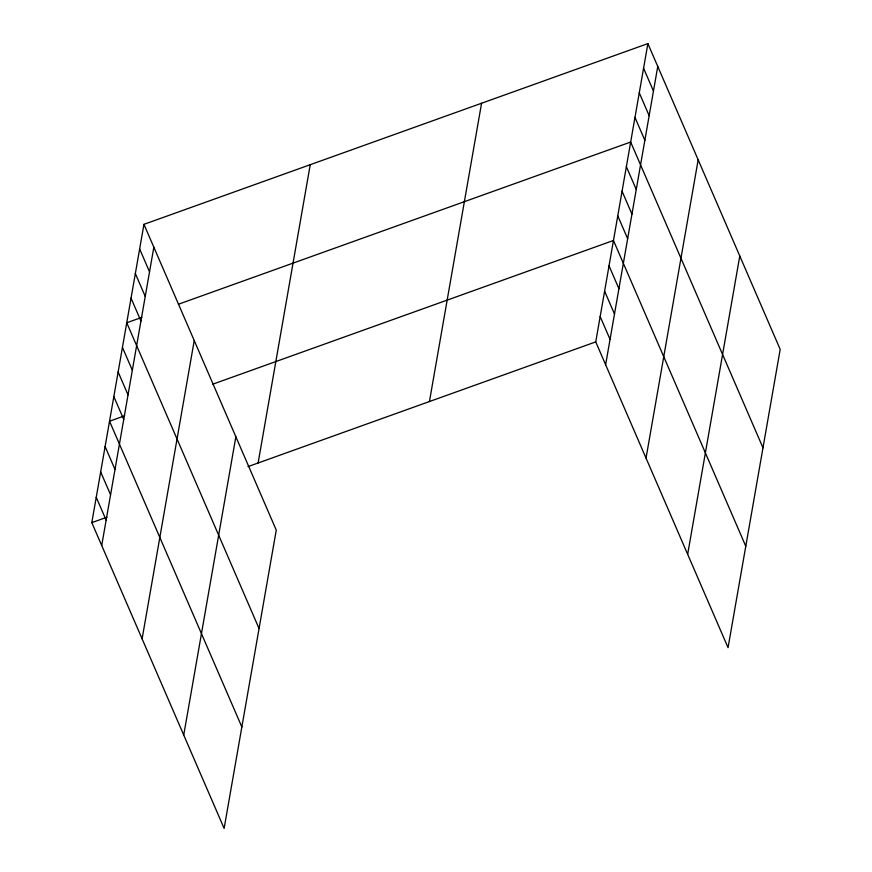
<?xml version="1.0" encoding="UTF-8"?>
<svg xmlns="http://www.w3.org/2000/svg" width="872" height="872" viewBox="0 0 872 872"><rect width="100%" height="100%" fill="white"/><g stroke="black" fill="none" stroke-linecap="round" stroke-linejoin="round"><path stroke-width="1.31" d="M143.945 224.344L276.261 530.111L224.126 828.4L91.811 522.633L143.945 224.344L647.874 43.6L780.189 349.367L728.055 647.656L595.74 341.889L647.874 43.6M101.708 545.501L153.843 247.201M142.103 638.86L194.238 340.56M183.73 735.042L235.865 436.752M258.112 462.988L310.236 164.699M429.438 401.534L481.573 103.245M605.626 364.747L657.761 66.457M646.032 458.105L698.167 159.816M687.659 554.298L739.783 256.008M141.864 317.353L126.745 322.782L259.06 628.548M178.389 304.252L630.663 142.038L762.978 447.805M124.652 415.791L109.534 421.22L241.86 726.986M212.844 384.16L613.463 240.476L745.778 546.232M91.811 522.633L106.929 517.216M248.03 466.607L595.74 341.889M643.569 68.212L653.466 91.07M639.263 92.814L649.16 115.682M634.969 117.426L644.855 140.283M626.369 166.65L636.255 189.507M622.063 191.251L631.96 214.12M617.768 215.864L627.655 238.721M609.027 265.829L618.924 288.687M604.601 291.183L614.498 314.04M600.165 316.536L610.062 339.393M139.64 248.956L149.537 271.813M135.345 273.557L145.243 296.425M131.04 298.17L140.937 321.038M122.44 347.394L132.337 370.251M118.145 371.995L128.031 394.863M113.84 396.607L123.737 419.465M105.109 446.573L115.006 469.43M100.672 471.926L110.57 494.784M96.247 497.28L106.133 520.137"/></g></svg>
